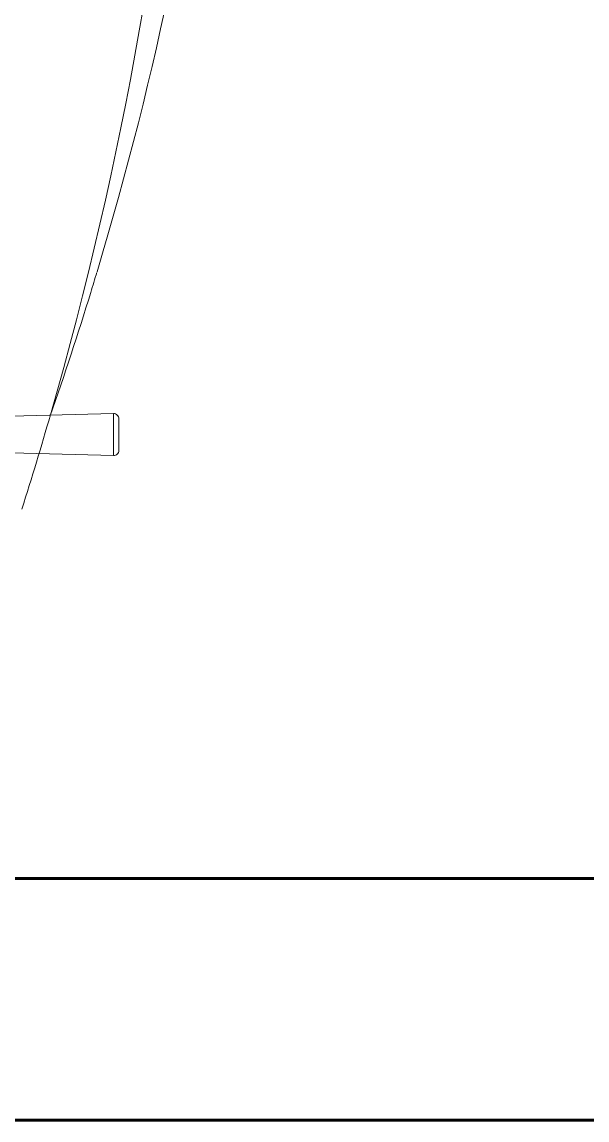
# Model space of a CAD drawing. Header units: millimetres. Extents: x 72 to 2826, y -203 to 794.
# Drawn here: x 1758.2149 to 1758.4489, y 385.7801 to 386.2346 of the extents above; entities that cross this region are included whole.
import ezdxf

# ---------------------------------------------------------------- set-up
doc = ezdxf.new("R2010")
doc.units = ezdxf.units.MM
doc.layers.add('envolvente', color=164, linetype='Continuous', lineweight=60)
doc.layers.add('mobiliario', color=252, linetype='Continuous', lineweight=9)

# ---------------------------------------------------------------- blocks, each defined once
blk = doc.blocks.new('SE2')
at = {"layer": 'mobiliario'}
for centre, radius, start, end in [((-173.44, 282.25), 350.75, 17.5555, 17.5582), ((-173.44, 282.25), 350.75, 16.0537, 17.5555), ((-134.83, 274.63), 316.27, 17.1303, 19.3306), ((-173.44, 282.25), 350.75, 4.0028, 16.0537), ((-131.75, 275.18), 313.16, 16.8408, 17.2004), ((-131.75, 275.18), 313.16, 6.2485, 16.8299)]:
    blk.add_arc(centre, radius, start, end, dxfattribs=at)
blk = doc.blocks.new('110-32-planta')
at = {"layer": 'mobiliario'}
for p, q in [((7.83483, 4.08708), (7.89294, 4.08861)), ((7.89294, 4.07121), (7.89294, 4.08861)), ((7.89517, 4.07338), (7.89517, 4.08644)), ((7.83483, 4.07274), (7.89294, 4.07121))]:
    blk.add_line(p, q, dxfattribs=at)
for centre, start, end in [((7.89299, 4.08644), 0, 91.5135), ((7.89299, 4.07338), 268.4865, 0)]:
    blk.add_arc(centre, 0.00218, start, end, dxfattribs=at)

msp = doc.modelspace()

# ---------------------------------------------------------------- linework, layer by layer
at = {"layer": 'envolvente'}
for p, q in [((1758.59887, 385.88009), (1757.64887, 385.88009)), ((1759.87387, 385.78009), (1755.59887, 385.78009))]:
    msp.add_line(p, q, dxfattribs=at)

# ---------------------------------------------------------------- block references
at = {"xscale": -0.0044247438065974, "yscale": 0.0044247438065974, "zscale": 0.0044247438065974, "rotation": 180}
msp.add_blockref('SE2', (1757.50262, 387.74999), dxfattribs=at)
at = {"xscale": -1, "rotation": 180}
msp.add_blockref('110-32-planta', (1750.35983, 390.1437), dxfattribs=at)

doc.saveas('drawing.dxf')
